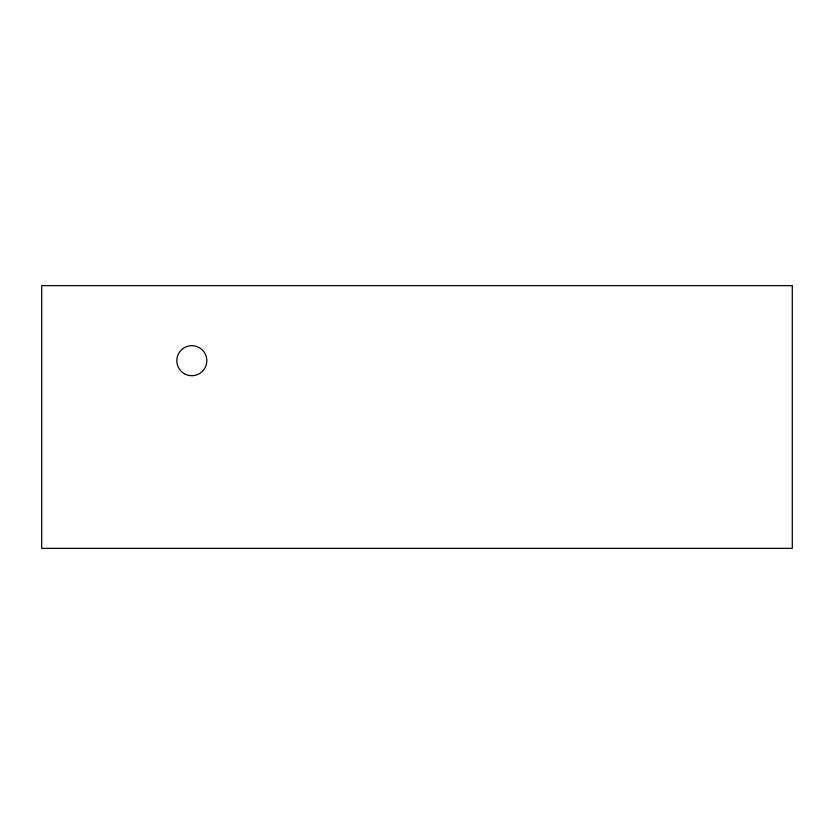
<?xml version="1.0" encoding="UTF-8"?>
<svg xmlns="http://www.w3.org/2000/svg" width="834" height="834" viewBox="0 0 834 834"><rect width="100%" height="100%" fill="white"/><g stroke="black" fill="none" stroke-linecap="round" stroke-linejoin="round"><path stroke-width="1.25" d="M792.3 285.645L41.7 285.645L41.7 548.355L792.3 548.355L792.3 285.645M184.293 373.695A15.012 15.012 0 0 0 206.832 360.726A15.012 15.012 0 0 0 184.335 347.695A15.012 15.012 0 0 0 184.293 373.695"/></g></svg>
